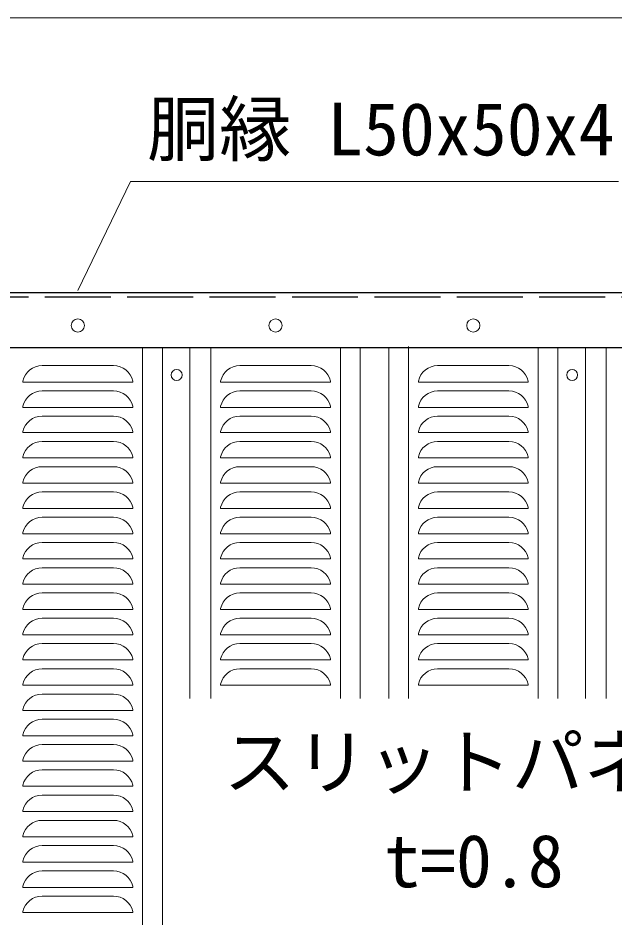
# Model space of a CAD drawing. Units: millimetres, scale not verified. Extents: x -4200 to 4200, y -2970 to 2970.
# Drawn here: x -2515 to -1972, y 875 to 1693 of the extents above; entities that cross this region are included whole.
import ezdxf
from ezdxf.enums import TextEntityAlignment as Align

# ---------------------------------------------------------------- set-up
doc = ezdxf.new("R2010")
doc.units = ezdxf.units.MM
doc.header["$LTSCALE"] = 10
doc.linetypes.add('DASHED', pattern=[7.5, 6, -1.5])
for name, color, linetype, lineweight in [('0-2_D-STR1', 1, 'Continuous', 25), ('0-3_D-STR3', 3, 'Continuous', 13), ('0-4_D-STR2', 7, 'Continuous', 13), ('0-5_D-STR-DIM', 7, 'Continuous', 13), ('0-9_D-STR-TXT', 7, 'Continuous', 13)]:
    doc.layers.add(name, color=color, linetype=linetype, lineweight=lineweight)
doc.styles.add('ＭＳ ゴシック', font='')
doc.styles.get('ＭＳ ゴシック').set_extended_font_data('MS Gothic')

msp = doc.modelspace()

# ---------------------------------------------------------------- linework, layer by layer
at = {"layer": '0-2_D-STR1'}
for p, q in [((-3290.53, 1443.04), (-839.53, 1443.04)), ((-3240.53, 1393.04), (-839.53, 1393.04)), ((-3240.53, 1393.04), (-839.53, 1393.04))]:
    msp.add_line(p, q, dxfattribs=at)
at = {"layer": '0-2_D-STR1', "linetype": 'DASHED'}
msp.add_line((-3240.53, 1439.04), (-839.53, 1439.04), dxfattribs=at)
at = {"layer": '0-3_D-STR3'}
for centre, radius in [((-2460.53, 1413.04), 6), ((-2280.53, 1413.04), 6), ((-2100.53, 1413.04), 6), ((-2370.53, 1368.04), 5), ((-2010.53, 1368.04), 5)]:
    msp.add_circle(centre, radius, dxfattribs=at)
at = {"layer": '0-4_D-STR2'}
for p, q in [((-2401.53, 1393.04), (-2401.53, 333.04)), ((-2383.53, 1393.04), (-2383.53, 333.04)), ((-2358.53, 1393.04), (-2358.53, 1073.61)), ((-2339.53, 1393.04), (-2339.53, 1073.61)), ((-2221.53, 1393.04), (-2221.53, 1073.61)), ((-2203.53, 1393.04), (-2203.53, 1073.61)), ((-2177.53, 1393.04), (-2177.53, 1073.61)), ((-2159.53, 1394.04), (-2159.53, 1073.61)), ((-2041.53, 1393.04), (-2041.53, 1073.61)), ((-2023.53, 1393.04), (-2023.53, 1073.61)), ((-1998.53, 1393.04), (-1998.53, 1073.61)), ((-1979.53, 1393.04), (-1979.53, 1073.61)), ((-2428.08, 1376.54), (-2492.97, 1376.54)), ((-2248.08, 1376.54), (-2312.97, 1376.54)), ((-2068.08, 1376.54), (-2132.97, 1376.54)), ((-2510.53, 1362.54), (-2510.53, 1361.54)), ((-2510.53, 1362.53), (-2510.53, 1361.54)), ((-2410.53, 1361.54), (-2510.53, 1361.54)), ((-2410.53, 1362.54), (-2410.53, 1361.54)), ((-2330.53, 1362.54), (-2330.53, 1361.54)), ((-2330.53, 1361.54), (-2230.53, 1361.54)), ((-2230.53, 1362.54), (-2230.53, 1361.54)), ((-2230.53, 1362.53), (-2230.53, 1361.54)), ((-2150.53, 1362.54), (-2150.53, 1361.54)), ((-2150.53, 1362.53), (-2150.53, 1361.54)), ((-2050.53, 1361.54), (-2150.53, 1361.54)), ((-2050.53, 1362.54), (-2050.53, 1361.54)), ((-2428.08, 1353.54), (-2492.97, 1353.54)), ((-2248.08, 1353.54), (-2312.97, 1353.54)), ((-2068.08, 1353.54), (-2132.97, 1353.54)), ((-2510.53, 1339.54), (-2510.53, 1338.54)), ((-2510.53, 1339.53), (-2510.53, 1338.54)), ((-2410.53, 1338.54), (-2510.53, 1338.54)), ((-2410.53, 1339.54), (-2410.53, 1338.54)), ((-2330.53, 1339.54), (-2330.53, 1338.54)), ((-2330.53, 1338.54), (-2230.53, 1338.54)), ((-2230.53, 1339.54), (-2230.53, 1338.54)), ((-2230.53, 1339.53), (-2230.53, 1338.54)), ((-2150.53, 1339.54), (-2150.53, 1338.54)), ((-2150.53, 1339.53), (-2150.53, 1338.54)), ((-2050.53, 1338.54), (-2150.53, 1338.54)), ((-2050.53, 1339.54), (-2050.53, 1338.54)), ((-2428.08, 1330.54), (-2492.97, 1330.54)), ((-2312.97, 1330.54), (-2248.08, 1330.54)), ((-2068.08, 1330.54), (-2132.97, 1330.54)), ((-2510.53, 1316.54), (-2510.53, 1315.54)), ((-2510.53, 1316.53), (-2510.53, 1315.54)), ((-2410.53, 1315.54), (-2510.53, 1315.54)), ((-2410.53, 1316.54), (-2410.53, 1315.54)), ((-2330.53, 1316.54), (-2330.53, 1315.54)), ((-2330.53, 1315.54), (-2230.53, 1315.54)), ((-2230.53, 1316.54), (-2230.53, 1315.54)), ((-2230.53, 1316.53), (-2230.53, 1315.54)), ((-2150.53, 1316.54), (-2150.53, 1315.54)), ((-2150.53, 1316.53), (-2150.53, 1315.54)), ((-2050.53, 1315.54), (-2150.53, 1315.54)), ((-2050.53, 1316.54), (-2050.53, 1315.54)), ((-2428.08, 1307.54), (-2492.97, 1307.54)), ((-2248.08, 1307.54), (-2312.97, 1307.54)), ((-2068.08, 1307.54), (-2132.97, 1307.54)), ((-2510.53, 1293.54), (-2510.53, 1292.54)), ((-2510.53, 1293.53), (-2510.53, 1292.54)), ((-2410.53, 1293.54), (-2410.53, 1292.54)), ((-2330.53, 1293.54), (-2330.53, 1292.54)), ((-2230.53, 1293.54), (-2230.53, 1292.54)), ((-2230.53, 1293.53), (-2230.53, 1292.54)), ((-2150.53, 1293.54), (-2150.53, 1292.54)), ((-2150.53, 1293.53), (-2150.53, 1292.54)), ((-2050.53, 1293.54), (-2050.53, 1292.54)), ((-2410.53, 1292.54), (-2510.53, 1292.54)), ((-2330.53, 1292.54), (-2230.53, 1292.54)), ((-2050.53, 1292.54), (-2150.53, 1292.54)), ((-2428.08, 1284.54), (-2492.97, 1284.54)), ((-2312.97, 1284.54), (-2248.08, 1284.54)), ((-2068.08, 1284.54), (-2132.97, 1284.54)), ((-2510.53, 1270.54), (-2510.53, 1269.54)), ((-2510.53, 1270.53), (-2510.53, 1269.54)), ((-2410.53, 1269.54), (-2510.53, 1269.54)), ((-2410.53, 1270.54), (-2410.53, 1269.54)), ((-2330.53, 1270.54), (-2330.53, 1269.54)), ((-2330.53, 1269.54), (-2230.53, 1269.54)), ((-2230.53, 1270.54), (-2230.53, 1269.54)), ((-2230.53, 1270.53), (-2230.53, 1269.54)), ((-2150.53, 1270.54), (-2150.53, 1269.54)), ((-2150.53, 1270.53), (-2150.53, 1269.54)), ((-2050.53, 1269.54), (-2150.53, 1269.54)), ((-2050.53, 1270.54), (-2050.53, 1269.54)), ((-2428.08, 1261.54), (-2492.97, 1261.54)), ((-2248.08, 1261.54), (-2312.97, 1261.54)), ((-2068.08, 1261.54), (-2132.97, 1261.54)), ((-2510.53, 1247.54), (-2510.53, 1246.54)), ((-2510.53, 1247.53), (-2510.53, 1246.54)), ((-2410.53, 1246.54), (-2510.53, 1246.54)), ((-2410.53, 1247.54), (-2410.53, 1246.54)), ((-2330.53, 1247.54), (-2330.53, 1246.54)), ((-2330.53, 1246.54), (-2230.53, 1246.54)), ((-2230.53, 1247.54), (-2230.53, 1246.54)), ((-2230.53, 1247.53), (-2230.53, 1246.54)), ((-2150.53, 1247.54), (-2150.53, 1246.54)), ((-2150.53, 1247.53), (-2150.53, 1246.54)), ((-2050.53, 1246.54), (-2150.53, 1246.54)), ((-2050.53, 1247.54), (-2050.53, 1246.54)), ((-2428.08, 1238.54), (-2492.97, 1238.54)), ((-2312.97, 1238.54), (-2248.08, 1238.54)), ((-2068.08, 1238.54), (-2132.97, 1238.54)), ((-2510.53, 1224.54), (-2510.53, 1223.54)), ((-2510.53, 1224.53), (-2510.53, 1223.54)), ((-2410.53, 1223.54), (-2510.53, 1223.54)), ((-2410.53, 1224.54), (-2410.53, 1223.54)), ((-2330.53, 1224.54), (-2330.53, 1223.54)), ((-2330.53, 1223.54), (-2230.53, 1223.54)), ((-2230.53, 1224.54), (-2230.53, 1223.54)), ((-2230.53, 1224.53), (-2230.53, 1223.54)), ((-2150.53, 1224.54), (-2150.53, 1223.54)), ((-2150.53, 1224.53), (-2150.53, 1223.54)), ((-2050.53, 1223.54), (-2150.53, 1223.54)), ((-2050.53, 1224.54), (-2050.53, 1223.54)), ((-2428.08, 1215.54), (-2492.97, 1215.54)), ((-2248.08, 1215.54), (-2312.97, 1215.54)), ((-2068.08, 1215.54), (-2132.97, 1215.54)), ((-2510.53, 1201.54), (-2510.53, 1200.54)), ((-2510.53, 1201.53), (-2510.53, 1200.54)), ((-2410.53, 1200.54), (-2510.53, 1200.54)), ((-2410.53, 1201.54), (-2410.53, 1200.54)), ((-2330.53, 1201.54), (-2330.53, 1200.54)), ((-2330.53, 1200.54), (-2230.53, 1200.54)), ((-2230.53, 1201.54), (-2230.53, 1200.54)), ((-2230.53, 1201.53), (-2230.53, 1200.54)), ((-2150.53, 1201.54), (-2150.53, 1200.54)), ((-2150.53, 1201.53), (-2150.53, 1200.54)), ((-2050.53, 1200.54), (-2150.53, 1200.54)), ((-2050.53, 1201.54), (-2050.53, 1200.54)), ((-2428.08, 1192.54), (-2492.97, 1192.54)), ((-2312.97, 1192.54), (-2248.08, 1192.54)), ((-2068.08, 1192.54), (-2132.97, 1192.54)), ((-2510.53, 1178.54), (-2510.53, 1177.54)), ((-2510.53, 1178.53), (-2510.53, 1177.54)), ((-2410.53, 1177.54), (-2510.53, 1177.54)), ((-2410.53, 1178.54), (-2410.53, 1177.54)), ((-2330.53, 1178.54), (-2330.53, 1177.54)), ((-2330.53, 1177.54), (-2230.53, 1177.54)), ((-2230.53, 1178.54), (-2230.53, 1177.54)), ((-2230.53, 1178.53), (-2230.53, 1177.54)), ((-2150.53, 1178.54), (-2150.53, 1177.54)), ((-2150.53, 1178.53), (-2150.53, 1177.54)), ((-2050.53, 1177.54), (-2150.53, 1177.54)), ((-2050.53, 1178.54), (-2050.53, 1177.54)), ((-2428.08, 1169.54), (-2492.97, 1169.54)), ((-2248.08, 1169.54), (-2312.97, 1169.54)), ((-2068.08, 1169.54), (-2132.97, 1169.54)), ((-2510.53, 1155.54), (-2510.53, 1154.54)), ((-2510.53, 1155.53), (-2510.53, 1154.54)), ((-2410.53, 1154.54), (-2510.53, 1154.54)), ((-2410.53, 1155.54), (-2410.53, 1154.54)), ((-2330.53, 1155.54), (-2330.53, 1154.54)), ((-2330.53, 1154.54), (-2230.53, 1154.54)), ((-2230.53, 1155.54), (-2230.53, 1154.54)), ((-2230.53, 1155.53), (-2230.53, 1154.54)), ((-2150.53, 1155.54), (-2150.53, 1154.54)), ((-2150.53, 1155.53), (-2150.53, 1154.54)), ((-2050.53, 1154.54), (-2150.53, 1154.54)), ((-2050.53, 1155.54), (-2050.53, 1154.54)), ((-2428.08, 1146.54), (-2492.97, 1146.54)), ((-2312.97, 1146.54), (-2248.08, 1146.54)), ((-2068.08, 1146.54), (-2132.97, 1146.54)), ((-2510.53, 1132.54), (-2510.53, 1131.54)), ((-2510.53, 1132.53), (-2510.53, 1131.54)), ((-2410.53, 1131.54), (-2510.53, 1131.54)), ((-2410.53, 1132.54), (-2410.53, 1131.54)), ((-2330.53, 1132.54), (-2330.53, 1131.54)), ((-2330.53, 1131.54), (-2230.53, 1131.54)), ((-2230.53, 1132.54), (-2230.53, 1131.54)), ((-2230.53, 1132.53), (-2230.53, 1131.54)), ((-2150.53, 1132.54), (-2150.53, 1131.54)), ((-2150.53, 1132.53), (-2150.53, 1131.54)), ((-2050.53, 1131.54), (-2150.53, 1131.54)), ((-2050.53, 1132.54), (-2050.53, 1131.54)), ((-2428.08, 1123.54), (-2492.97, 1123.54)), ((-2248.08, 1123.54), (-2312.97, 1123.54)), ((-2068.08, 1123.54), (-2132.97, 1123.54)), ((-2510.53, 1109.54), (-2510.53, 1108.54)), ((-2510.53, 1109.53), (-2510.53, 1108.54)), ((-2410.53, 1108.54), (-2510.53, 1108.54)), ((-2410.53, 1109.54), (-2410.53, 1108.54)), ((-2330.53, 1109.54), (-2330.53, 1108.54)), ((-2330.53, 1108.54), (-2230.53, 1108.54)), ((-2230.53, 1109.54), (-2230.53, 1108.54)), ((-2230.53, 1109.53), (-2230.53, 1108.54)), ((-2150.53, 1109.54), (-2150.53, 1108.54)), ((-2150.53, 1109.53), (-2150.53, 1108.54)), ((-2050.53, 1108.54), (-2150.53, 1108.54)), ((-2050.53, 1109.54), (-2050.53, 1108.54)), ((-2428.08, 1100.54), (-2492.97, 1100.54)), ((-2312.97, 1100.54), (-2248.08, 1100.54)), ((-2068.08, 1100.54), (-2132.97, 1100.54)), ((-2510.53, 1086.54), (-2510.53, 1085.54)), ((-2510.53, 1086.53), (-2510.53, 1085.54)), ((-2410.53, 1085.54), (-2510.53, 1085.54)), ((-2410.53, 1086.54), (-2410.53, 1085.54)), ((-2330.53, 1086.54), (-2330.53, 1085.54)), ((-2330.53, 1085.54), (-2230.53, 1085.54)), ((-2230.53, 1086.54), (-2230.53, 1085.54)), ((-2230.53, 1086.53), (-2230.53, 1085.54)), ((-2150.53, 1086.54), (-2150.53, 1085.54)), ((-2150.53, 1086.53), (-2150.53, 1085.54)), ((-2050.53, 1085.54), (-2150.53, 1085.54)), ((-2050.53, 1086.54), (-2050.53, 1085.54)), ((-2428.08, 1077.54), (-2492.97, 1077.54)), ((-2510.53, 1063.54), (-2510.53, 1062.54)), ((-2510.53, 1063.53), (-2510.53, 1062.54)), ((-2410.53, 1062.54), (-2510.53, 1062.54)), ((-2410.53, 1063.54), (-2410.53, 1062.54)), ((-2428.08, 1054.54), (-2492.97, 1054.54)), ((-2510.53, 1040.54), (-2510.53, 1039.54)), ((-2510.53, 1040.53), (-2510.53, 1039.54)), ((-2410.53, 1039.54), (-2510.53, 1039.54)), ((-2410.53, 1040.54), (-2410.53, 1039.54)), ((-2428.08, 1031.54), (-2492.97, 1031.54)), ((-2510.53, 1017.54), (-2510.53, 1016.54)), ((-2510.53, 1017.53), (-2510.53, 1016.54)), ((-2410.53, 1016.54), (-2510.53, 1016.54)), ((-2410.53, 1017.54), (-2410.53, 1016.54)), ((-2428.08, 1008.54), (-2492.97, 1008.54)), ((-2510.53, 994.54), (-2510.53, 993.54)), ((-2510.53, 994.53), (-2510.53, 993.54)), ((-2410.53, 993.54), (-2510.53, 993.54)), ((-2410.53, 994.54), (-2410.53, 993.54)), ((-2428.08, 985.54), (-2492.97, 985.54)), ((-2510.53, 971.54), (-2510.53, 970.54)), ((-2510.53, 971.53), (-2510.53, 970.54)), ((-2410.53, 970.54), (-2510.53, 970.54)), ((-2410.53, 971.54), (-2410.53, 970.54)), ((-2428.08, 962.54), (-2492.97, 962.54)), ((-2510.53, 948.54), (-2510.53, 947.54)), ((-2510.53, 948.53), (-2510.53, 947.54)), ((-2410.53, 947.54), (-2510.53, 947.54)), ((-2410.53, 948.54), (-2410.53, 947.54)), ((-2428.08, 939.54), (-2492.97, 939.54)), ((-2510.53, 925.54), (-2510.53, 924.54)), ((-2510.53, 925.53), (-2510.53, 924.54)), ((-2410.53, 925.54), (-2410.53, 924.54)), ((-2410.53, 924.54), (-2510.53, 924.54)), ((-2428.08, 916.54), (-2492.97, 916.54)), ((-2510.53, 902.54), (-2510.53, 901.54)), ((-2510.53, 902.53), (-2510.53, 901.54)), ((-2410.53, 901.54), (-2510.53, 901.54)), ((-2410.53, 902.54), (-2410.53, 901.54)), ((-2428.08, 893.54), (-2492.97, 893.54)), ((-2510.53, 879.54), (-2510.53, 878.54)), ((-2510.53, 879.53), (-2510.53, 878.54)), ((-2410.53, 878.54), (-2510.53, 878.54)), ((-2410.53, 879.54), (-2410.53, 878.54))]:
    msp.add_line(p, q, dxfattribs=at)
for centre, start, end in [((-2492.97, 1358.54), 90, 167.16041), ((-2428.08, 1358.54), 12.83959, 90), ((-2312.97, 1358.54), 90, 167.16041), ((-2248.08, 1358.54), 12.83959, 90), ((-2132.97, 1358.54), 90, 167.16041), ((-2068.08, 1358.54), 12.83959, 90), ((-2492.97, 1335.54), 90, 167.16041), ((-2428.08, 1335.54), 12.83959, 90), ((-2312.97, 1335.54), 90, 167.16041), ((-2248.08, 1335.54), 12.83959, 90), ((-2132.97, 1335.54), 90, 167.16041), ((-2068.08, 1335.54), 12.83959, 90), ((-2492.97, 1312.54), 90, 167.16041), ((-2428.08, 1312.54), 12.83959, 90), ((-2312.97, 1312.54), 90, 167.16041), ((-2248.08, 1312.54), 12.83959, 90), ((-2132.97, 1312.54), 90, 167.16041), ((-2068.08, 1312.54), 12.83959, 90), ((-2492.97, 1289.54), 90, 167.16041), ((-2428.08, 1289.54), 12.83959, 90), ((-2312.97, 1289.54), 90, 167.16041), ((-2248.08, 1289.54), 12.83959, 90), ((-2132.97, 1289.54), 90, 167.16041), ((-2068.08, 1289.54), 12.83959, 90), ((-2492.97, 1266.54), 90, 167.16041), ((-2428.08, 1266.54), 12.83959, 90), ((-2312.97, 1266.54), 90, 167.16041), ((-2248.08, 1266.54), 12.83959, 90), ((-2132.97, 1266.54), 90, 167.16041), ((-2068.08, 1266.54), 12.83959, 90), ((-2492.97, 1243.54), 90, 167.16041), ((-2428.08, 1243.54), 12.83959, 90), ((-2312.97, 1243.54), 90, 167.16041), ((-2248.08, 1243.54), 12.83959, 90), ((-2132.97, 1243.54), 90, 167.16041), ((-2068.08, 1243.54), 12.83959, 90), ((-2492.97, 1220.54), 90, 167.16041), ((-2428.08, 1220.54), 12.83959, 90), ((-2312.97, 1220.54), 90, 167.16041), ((-2248.08, 1220.54), 12.83959, 90), ((-2132.97, 1220.54), 90, 167.16041), ((-2068.08, 1220.54), 12.83959, 90), ((-2492.97, 1197.54), 90, 167.16041), ((-2428.08, 1197.54), 12.83959, 90), ((-2312.97, 1197.54), 90, 167.16041), ((-2248.08, 1197.54), 12.83959, 90), ((-2132.97, 1197.54), 90, 167.16041), ((-2068.08, 1197.54), 12.83959, 90), ((-2492.97, 1174.54), 90, 167.16041), ((-2428.08, 1174.54), 12.83959, 90), ((-2312.97, 1174.54), 90, 167.16041), ((-2248.08, 1174.54), 12.83959, 90), ((-2132.97, 1174.54), 90, 167.16041), ((-2068.08, 1174.54), 12.83959, 90), ((-2492.97, 1151.54), 90, 167.16041), ((-2428.08, 1151.54), 12.83959, 90), ((-2312.97, 1151.54), 90, 167.16041), ((-2248.08, 1151.54), 12.83959, 90), ((-2132.97, 1151.54), 90, 167.16041), ((-2068.08, 1151.54), 12.83959, 90), ((-2492.97, 1128.54), 90, 167.16041), ((-2428.08, 1128.54), 12.83959, 90), ((-2312.97, 1128.54), 90, 167.16041), ((-2248.08, 1128.54), 12.83959, 90), ((-2132.97, 1128.54), 90, 167.16041), ((-2068.08, 1128.54), 12.83959, 90), ((-2492.97, 1105.54), 90, 167.16041), ((-2428.08, 1105.54), 12.83959, 90), ((-2312.97, 1105.54), 90, 167.16041), ((-2248.08, 1105.54), 12.83959, 90), ((-2132.97, 1105.54), 90, 167.16041), ((-2068.08, 1105.54), 12.83959, 90), ((-2492.97, 1082.54), 90, 167.16041), ((-2428.08, 1082.54), 12.83959, 90), ((-2312.97, 1082.54), 90, 167.16041), ((-2248.08, 1082.54), 12.83959, 90), ((-2132.97, 1082.54), 90, 167.16041), ((-2068.08, 1082.54), 12.83959, 90), ((-2492.97, 1059.54), 90, 167.16041), ((-2428.08, 1059.54), 12.83959, 90), ((-2492.97, 1036.54), 90, 167.16041), ((-2428.08, 1036.54), 12.83959, 90), ((-2492.97, 1013.54), 90, 167.16041), ((-2428.08, 1013.54), 12.83959, 90), ((-2492.97, 990.54), 90, 167.16041), ((-2428.08, 990.54), 12.83959, 90), ((-2492.97, 967.54), 90, 167.16041), ((-2428.08, 967.54), 12.83959, 90), ((-2492.97, 944.54), 90, 167.16041), ((-2428.08, 944.54), 12.83959, 90), ((-2492.97, 921.54), 90, 167.16041), ((-2428.08, 921.54), 12.83959, 90), ((-2492.97, 898.54), 90, 167.16041), ((-2428.08, 898.54), 12.83959, 90), ((-2492.97, 875.54), 90, 167.16041), ((-2428.08, 875.54), 12.83959, 90)]:
    msp.add_arc(centre, 18, start, end, dxfattribs=at)
at = {"layer": '0-5_D-STR-DIM'}
msp.add_line((-3050.53, 1693.04), (-1330.53, 1693.04), dxfattribs=at)
at = {"layer": '0-9_D-STR-TXT'}
msp.add_lwpolyline([(-1968.34, 1544.08), (-2412.72, 1544.08), (-2460.43, 1444.84)], dxfattribs=at)

# ---------------------------------------------------------------- texts
at = {"layer": '0-9_D-STR-TXT', "style": 'ＭＳ ゴシック'}
for s, p in [('胴縁 L50x50x4', (-2397.52, 1553.49)), ('スリットパネル', (-2327.94, 977.22)), ('t=0.8', (-2181.74, 887.22))]:
    msp.add_text(s, height=48.09, dxfattribs=at).set_placement(p, align=Align.BOTTOM_LEFT)

doc.saveas('drawing.dxf')
